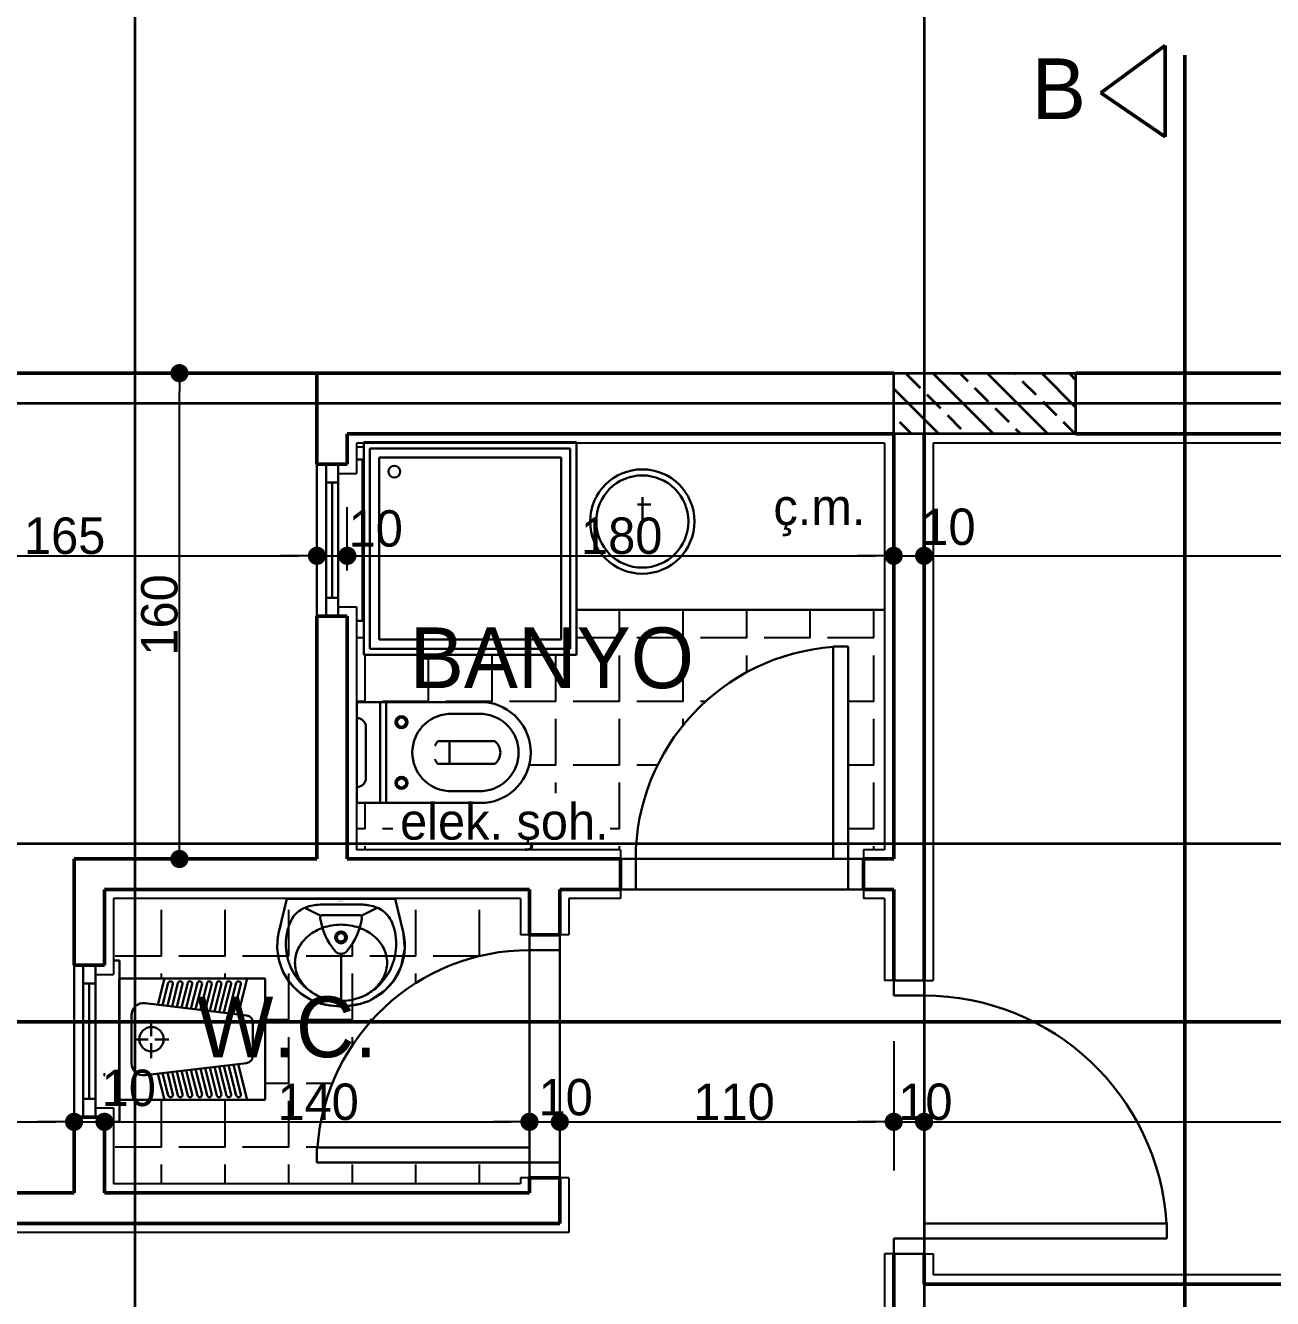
# Model space of a CAD drawing. Header units: millimetres. Extents: x 9537.41 to 9541.95, y -1431.78 to -1431.38.
# Drawn here: x 9538.4235 to 9538.5057, y -1431.5076 to -1431.4238 of the extents above; entities that cross this region are included whole.
import ezdxf
from ezdxf.enums import TextEntityAlignment as Align

# ---------------------------------------------------------------- set-up
doc = ezdxf.new("R2010")
doc.units = ezdxf.units.MM
doc.linetypes.add('ACAD_ISO04W100', pattern=[30, 24, -3, 0, -3])
doc.linetypes.add('ACAD_ISO06W100', pattern=[36, 24, -3, 0, -3, 0, -3, 0, -3])
for name, color, linetype, lineweight in [('aks', 6, 'Continuous', 35), ('duvar', 214, 'Continuous', 50), ('kapı-pencere', 140, 'Continuous', 30), ('karo', 206, 'Continuous', 25), ('kesit', 3, 'Continuous', 50), ('kolon', 6, 'Continuous', 35), ('lvb.mut.', 203, 'Continuous', 30), ('sıva', 203, 'Continuous', 25), ('yazı', 161, 'Continuous', 35), ('ölçü', 4, 'Continuous', 25)]:
    doc.layers.add(name, color=color, linetype=linetype, lineweight=lineweight)

msp = doc.modelspace()

# ---------------------------------------------------------------- linework, layer by layer
at = {"color": 0, "linetype": 'ByBlock', "lineweight": -2}
for p, q in [((9538.433649025077, -1431.447289333453), (9538.433649025077, -1431.447889333453)), ((9538.442109836515, -1431.458718633632), (9538.441509836515, -1431.458718633632)), ((9538.442109836515, -1431.458718633632), (9538.441509836515, -1431.458718633632)), ((9538.445309836516, -1431.458718633632), (9538.445909836515, -1431.458718633632)), ((9538.445309836516, -1431.458718633632), (9538.445909836515, -1431.458718633632)), ((9538.480109836515, -1431.458718633632), (9538.479509836516, -1431.458718633632)), ((9538.480109836515, -1431.458718633632), (9538.479509836516, -1431.458718633632)), ((9538.483309836514, -1431.458718633632), (9538.483909836516, -1431.458718633632)), ((9538.483309836514, -1431.458718633632), (9538.483909836516, -1431.458718633632)), ((9538.433649025077, -1431.478089333453), (9538.433649025077, -1431.477489333453)), ((9538.426109836515, -1431.496002336719), (9538.425509836516, -1431.496002336719)), ((9538.426109836515, -1431.496002336719), (9538.425509836516, -1431.496002336719)), ((9538.429309836514, -1431.496002336719), (9538.429909836515, -1431.496002336719)), ((9538.429309836514, -1431.496002336719), (9538.429909836515, -1431.496002336719)), ((9538.456109836516, -1431.496002336719), (9538.455509836514, -1431.496002336719)), ((9538.456109836516, -1431.496002336719), (9538.455509836514, -1431.496002336719)), ((9538.459309836515, -1431.496002336719), (9538.459909836514, -1431.496002336719)), ((9538.459309836515, -1431.496002336719), (9538.459909836514, -1431.496002336719)), ((9538.480109836515, -1431.496002336719), (9538.479509836516, -1431.496002336719)), ((9538.480109836515, -1431.496002336719), (9538.479509836516, -1431.496002336719)), ((9538.483309836514, -1431.496002336719), (9538.483909836516, -1431.496002336719)), ((9538.483309836514, -1431.496002336719), (9538.483909836516, -1431.496002336719))]:
    msp.add_line(p, q, dxfattribs=at)
at = {"color": 0, "linetype": 'ByBlock', "const_width": 0.0006000000000000001}
for points in [[(9538.433649025077, -1431.446989333453, 1), (9538.433649025077, -1431.446389333453, 1)], [(9538.442409836514, -1431.458718633632, 1), (9538.443009836516, -1431.458718633632, 1)], [(9538.442409836514, -1431.458718633632, 1), (9538.443009836516, -1431.458718633632, 1)], [(9538.445009836514, -1431.458718633632, 1), (9538.444409836515, -1431.458718633632, 1)], [(9538.445009836514, -1431.458718633632, 1), (9538.444409836515, -1431.458718633632, 1)], [(9538.480409836515, -1431.458718633632, 1), (9538.481009836514, -1431.458718633632, 1)], [(9538.480409836515, -1431.458718633632, 1), (9538.481009836514, -1431.458718633632, 1)], [(9538.483009836515, -1431.458718633632, 1), (9538.482409836515, -1431.458718633632, 1)], [(9538.483009836515, -1431.458718633632, 1), (9538.482409836515, -1431.458718633632, 1)], [(9538.433649025077, -1431.478389333453, 1), (9538.433649025077, -1431.478989333453, 1)], [(9538.426409836515, -1431.496002336719, 1), (9538.427009836514, -1431.496002336719, 1)], [(9538.426409836515, -1431.496002336719, 1), (9538.427009836514, -1431.496002336719, 1)], [(9538.429009836515, -1431.496002336719, 1), (9538.428409836515, -1431.496002336719, 1)], [(9538.429009836515, -1431.496002336719, 1), (9538.428409836515, -1431.496002336719, 1)], [(9538.456409836515, -1431.496002336719, 1), (9538.457009836515, -1431.496002336719, 1)], [(9538.456409836515, -1431.496002336719, 1), (9538.457009836515, -1431.496002336719, 1)], [(9538.459009836515, -1431.496002336719, 1), (9538.458409836516, -1431.496002336719, 1)], [(9538.459009836515, -1431.496002336719, 1), (9538.458409836516, -1431.496002336719, 1)], [(9538.480409836515, -1431.496002336719, 1), (9538.481009836514, -1431.496002336719, 1)], [(9538.480409836515, -1431.496002336719, 1), (9538.481009836514, -1431.496002336719, 1)], [(9538.483009836515, -1431.496002336719, 1), (9538.482409836515, -1431.496002336719, 1)], [(9538.483009836515, -1431.496002336719, 1), (9538.482409836515, -1431.496002336719, 1)]]:
    msp.add_lwpolyline(points, format="xyb", close=True, dxfattribs=at)
at = {"layer": 'aks', "linetype": 'ACAD_ISO06W100'}
for p, q in [((9538.430709836515, -1431.406689333453), (9538.430709836515, -1431.684689333453)), ((9538.482709836515, -1431.406689333453), (9538.482709836515, -1431.684689333453)), ((9538.654709836515, -1431.448689333453), (9538.082709836515, -1431.448689333453)), ((9538.654709836515, -1431.477689333453), (9538.082709836515, -1431.477689333453))]:
    msp.add_line(p, q, dxfattribs=at)
at = {"layer": 'duvar'}
for p, q in [((9538.480709836515, -1431.446689333453), (9538.417709836514, -1431.446689333453)), ((9538.442709836514, -1431.446689333453), (9538.442709836514, -1431.452689333453)), ((9538.534709836515, -1431.446689333453), (9538.492709836515, -1431.446689333453)), ((9538.480709836515, -1431.450689333453), (9538.444709836514, -1431.450689333453)), ((9538.444709836514, -1431.450689333453), (9538.444709836514, -1431.452689333453)), ((9538.480709836515, -1431.450689333453), (9538.480709836515, -1431.478689333453)), ((9538.482709836515, -1431.450689333453), (9538.482709836515, -1431.486689333453)), ((9538.534709836515, -1431.450689333453), (9538.492709836515, -1431.450689333453)), ((9538.442709836514, -1431.452689333453), (9538.444709836514, -1431.452689333453)), ((9538.442709836514, -1431.462689333453), (9538.444709836514, -1431.462689333453)), ((9538.442709836514, -1431.462689333453), (9538.442709836514, -1431.478689333453)), ((9538.444709836514, -1431.462689333453), (9538.444709836514, -1431.478689333453)), ((9538.442709836514, -1431.478689333453), (9538.426709836514, -1431.478689333453)), ((9538.426709836514, -1431.478689333453), (9538.426709836514, -1431.485689333453)), ((9538.462709836514, -1431.478689333453), (9538.444709836514, -1431.478689333453)), ((9538.462709836514, -1431.478689333453), (9538.462709836514, -1431.480689333453)), ((9538.478709836514, -1431.478689333453), (9538.478709836514, -1431.480689333453)), ((9538.480709836515, -1431.478689333453), (9538.478709836514, -1431.478689333453)), ((9538.428709836515, -1431.480689333453), (9538.428709836515, -1431.485689333453)), ((9538.456709836515, -1431.480689333453), (9538.428709836515, -1431.480689333453)), ((9538.456709836515, -1431.480689333453), (9538.456709836515, -1431.483689333453)), ((9538.462709836514, -1431.480689333453), (9538.458709836515, -1431.480689333453)), ((9538.458709836515, -1431.480689333453), (9538.458709836515, -1431.483689333453)), ((9538.480709836515, -1431.480689333453), (9538.478709836514, -1431.480689333453)), ((9538.480709836515, -1431.480689333453), (9538.480709836515, -1431.486689333453)), ((9538.458709836515, -1431.483689333453), (9538.456709836515, -1431.483689333453)), ((9538.426709836514, -1431.485689333453), (9538.428709836515, -1431.485689333453)), ((9538.426709836514, -1431.495689333453), (9538.428709836515, -1431.495689333453)), ((9538.426709836514, -1431.495689333453), (9538.426709836514, -1431.500689333453)), ((9538.428709836515, -1431.495689333453), (9538.428709836515, -1431.500689333453)), ((9538.458709836515, -1431.499689333453), (9538.456709836515, -1431.499689333453)), ((9538.456709836515, -1431.499689333453), (9538.456709836515, -1431.500689333453)), ((9538.458709836515, -1431.499689333453), (9538.458709836515, -1431.502689333453)), ((9538.426709836514, -1431.500689333453), (9538.409709836515, -1431.500689333453)), ((9538.456709836515, -1431.500689333453), (9538.428709836515, -1431.500689333453)), ((9538.458709836515, -1431.502689333453), (9538.409709836515, -1431.502689333453)), ((9538.480709836515, -1431.504689333453), (9538.480709836515, -1431.510689333453)), ((9538.482709836515, -1431.504689333453), (9538.482709836515, -1431.506689333453)), ((9538.572709836515, -1431.506689333453), (9538.482709836515, -1431.506689333453))]:
    msp.add_line(p, q, dxfattribs=at)
at = {"layer": 'kapı-pencere'}
for p, q in [((9538.442709836514, -1431.462689333453), (9538.442709836514, -1431.452689333453)), ((9538.443309836515, -1431.462689333453), (9538.443309836515, -1431.452689333453)), ((9538.444109836515, -1431.462689333453), (9538.444109836515, -1431.452689333453)), ((9538.445309836516, -1431.452385144951), (9538.445709836515, -1431.452385144951)), ((9538.445709836515, -1431.462993521955), (9538.445709836515, -1431.452385144951)), ((9538.443309836515, -1431.453889333453), (9538.444109836515, -1431.453889333453)), ((9538.443709836514, -1431.461489333453), (9538.443709836514, -1431.453889333453)), ((9538.443309836515, -1431.461489333453), (9538.444109836515, -1431.461489333453)), ((9538.445309836516, -1431.462993521955), (9538.445709836515, -1431.462993521955)), ((9538.476709836516, -1431.464689333453), (9538.477709836516, -1431.464689333453)), ((9538.476709836516, -1431.478689333453), (9538.476709836516, -1431.464689333453)), ((9538.477709836516, -1431.464689333453), (9538.477709836516, -1431.478689333453)), ((9538.462709836514, -1431.480689333453), (9538.462709836514, -1431.478689333453)), ((9538.462709836514, -1431.478689333453), (9538.463709836515, -1431.478689333453)), ((9538.462709836514, -1431.478689333453), (9538.463709836515, -1431.478689333453)), ((9538.476709836516, -1431.478689333453), (9538.463709836515, -1431.478689333453)), ((9538.463709836515, -1431.478689333453), (9538.463709836515, -1431.480689333453)), ((9538.476709836516, -1431.478689333453), (9538.477709836516, -1431.478689333453)), ((9538.477709836516, -1431.478689333453), (9538.476709836516, -1431.478689333453)), ((9538.477709836516, -1431.480689333453), (9538.477709836516, -1431.478689333453)), ((9538.477709836516, -1431.478689333453), (9538.478709836514, -1431.478689333453)), ((9538.478709836514, -1431.478689333453), (9538.478709836514, -1431.480689333453)), ((9538.478709836514, -1431.478689333453), (9538.478709836514, -1431.480689333453)), ((9538.463709836515, -1431.480689333453), (9538.462709836514, -1431.480689333453)), ((9538.463709836515, -1431.480689333453), (9538.462709836514, -1431.480689333453)), ((9538.477709836516, -1431.480689333453), (9538.463709836515, -1431.480689333453)), ((9538.478709836514, -1431.480689333453), (9538.477709836516, -1431.480689333453)), ((9538.478709836514, -1431.480689333453), (9538.477709836516, -1431.480689333453)), ((9538.456709836515, -1431.484689333453), (9538.456709836515, -1431.483689333453)), ((9538.456709836515, -1431.483689333453), (9538.458709836515, -1431.483689333453)), ((9538.456709836515, -1431.484689333453), (9538.456709836515, -1431.483689333453)), ((9538.458709836515, -1431.483689333453), (9538.458709836515, -1431.484689333453)), ((9538.456709836515, -1431.498689333453), (9538.456709836515, -1431.484689333453)), ((9538.458709836515, -1431.484689333453), (9538.456709836515, -1431.484689333453)), ((9538.458709836515, -1431.497689333453), (9538.458709836515, -1431.484689333453)), ((9538.426709836514, -1431.495689333453), (9538.426709836514, -1431.485689333453)), ((9538.427309836516, -1431.495689333453), (9538.427309836516, -1431.485689333453)), ((9538.428109836515, -1431.495689333453), (9538.428109836515, -1431.485689333453)), ((9538.429309836514, -1431.485385144952), (9538.429709836515, -1431.485385144952)), ((9538.429709836515, -1431.495993521955), (9538.429709836515, -1431.485385144952)), ((9538.427309836516, -1431.486889333453), (9538.428109836515, -1431.486889333453)), ((9538.427709836515, -1431.494489333453), (9538.427709836515, -1431.486889333453)), ((9538.480709836515, -1431.486689333453), (9538.482709836515, -1431.486689333453)), ((9538.480709836515, -1431.487689333453), (9538.480709836515, -1431.486689333453)), ((9538.482709836515, -1431.486689333453), (9538.482709836515, -1431.487689333453)), ((9538.482709836515, -1431.487689333453), (9538.480709836515, -1431.487689333453)), ((9538.427309836516, -1431.494489333453), (9538.428109836515, -1431.494489333453)), ((9538.429309836514, -1431.495993521955), (9538.429709836515, -1431.495993521955)), ((9538.456709836515, -1431.497689333453), (9538.442709836514, -1431.497689333453)), ((9538.442709836514, -1431.497689333453), (9538.442709836514, -1431.498689333453)), ((9538.458709836515, -1431.497689333453), (9538.458709836515, -1431.498689333453)), ((9538.458709836515, -1431.498689333453), (9538.458709836515, -1431.497689333453)), ((9538.442709836514, -1431.498689333453), (9538.456709836515, -1431.498689333453)), ((9538.456709836515, -1431.499689333453), (9538.456709836515, -1431.498689333453)), ((9538.456709836515, -1431.498689333453), (9538.458709836515, -1431.498689333453)), ((9538.456709836515, -1431.499689333453), (9538.456709836515, -1431.498689333453)), ((9538.458709836515, -1431.498689333453), (9538.458709836515, -1431.499689333453)), ((9538.458709836515, -1431.499689333453), (9538.456709836515, -1431.499689333453)), ((9538.458709836515, -1431.499689333453), (9538.456709836515, -1431.499689333453)), ((9538.482709836515, -1431.502689333453), (9538.498709836515, -1431.502689333453)), ((9538.482709836515, -1431.503689333453), (9538.482709836515, -1431.502689333453)), ((9538.498709836515, -1431.502689333453), (9538.498709836515, -1431.503689333453)), ((9538.480709836515, -1431.503689333453), (9538.482709836515, -1431.503689333453)), ((9538.480709836515, -1431.504689333453), (9538.480709836515, -1431.503689333453)), ((9538.482709836515, -1431.503689333453), (9538.482709836515, -1431.504689333453)), ((9538.498709836515, -1431.503689333453), (9538.482709836515, -1431.503689333453)), ((9538.482709836515, -1431.504689333453), (9538.480709836515, -1431.504689333453))]:
    msp.add_line(p, q, dxfattribs=at)
for centre, radius, start, end in [((9538.477709836516, -1431.478689333453), 0.014, 94.09604350883127, 180), ((9538.456709836515, -1431.498689333453), 0.014, 90, 175.9039562173251), ((9538.482709836515, -1431.503689333453), 0.016, 3.583321682543104, 90)]:
    msp.add_arc(centre, radius, start, end, dxfattribs=at)
at = {"layer": 'karo'}
for p, q in [((9538.445797791082, -1431.451558876783), (9538.445309836516, -1431.451558876783)), ((9538.445797791082, -1431.455749876783), (9538.445709836515, -1431.455749876783)), ((9538.445797791082, -1431.459940876783), (9538.445709836515, -1431.459940876783)), ((9538.462639009522, -1431.464131876783), (9538.462639009522, -1431.462277454425)), ((9538.466830009522, -1431.464131876783), (9538.466830009522, -1431.462277454425)), ((9538.471021009522, -1431.464131876783), (9538.471021009522, -1431.462277454425)), ((9538.475212009522, -1431.464131876783), (9538.475212009522, -1431.462277454425)), ((9538.479403009522, -1431.464131876783), (9538.479403009522, -1431.462277454425)), ((9538.445797791082, -1431.464131876783), (9538.445309836516, -1431.464131876783)), ((9538.462639009522, -1431.464131876783), (9538.459797791082, -1431.464131876783)), ((9538.466830009522, -1431.464131876783), (9538.463782009521, -1431.464131876783)), ((9538.471021009522, -1431.464131876783), (9538.467973009521, -1431.464131876783)), ((9538.475212009522, -1431.464131876783), (9538.472164009521, -1431.464131876783)), ((9538.479403009522, -1431.464131876783), (9538.476355009521, -1431.464131876783)), ((9538.445875009522, -1431.468322876783), (9538.445875009522, -1431.465274876783)), ((9538.450066009522, -1431.468322876783), (9538.450066009522, -1431.465274876783)), ((9538.454257009522, -1431.468322876783), (9538.454257009522, -1431.465274876783)), ((9538.458448009522, -1431.468322876783), (9538.458448009522, -1431.465274876783)), ((9538.462639009522, -1431.468322876783), (9538.462639009522, -1431.465274876783)), ((9538.466830009522, -1431.468322876783), (9538.466830009522, -1431.465274876783)), ((9538.471021009522, -1431.466390569554), (9538.471021009522, -1431.465274876783)), ((9538.479403009522, -1431.468322876783), (9538.479403009522, -1431.465274876783)), ((9538.445875009522, -1431.468322876783), (9538.445309836516, -1431.468322876783)), ((9538.450066009522, -1431.468322876783), (9538.447018009521, -1431.468322876783)), ((9538.454257009522, -1431.468322876783), (9538.451209009521, -1431.468322876783)), ((9538.458448009522, -1431.468322876783), (9538.455400009521, -1431.468322876783)), ((9538.462639009522, -1431.468322876783), (9538.459591009521, -1431.468322876783)), ((9538.466830009522, -1431.468322876783), (9538.463782009521, -1431.468322876783)), ((9538.468300448858, -1431.468322876783), (9538.467973009521, -1431.468322876783)), ((9538.479403009522, -1431.468322876783), (9538.477709836516, -1431.468322876783)), ((9538.458448009522, -1431.472513876783), (9538.458448009522, -1431.469465876783)), ((9538.462639009522, -1431.472513876783), (9538.462639009522, -1431.469465876783)), ((9538.466830009522, -1431.469878580671), (9538.466830009522, -1431.469465876783)), ((9538.479403009522, -1431.472513876783), (9538.479403009522, -1431.469465876783)), ((9538.458448009522, -1431.472513876783), (9538.456685867433, -1431.472513876783)), ((9538.462639009522, -1431.472513876783), (9538.459591009521, -1431.472513876783)), ((9538.465145452928, -1431.472513876783), (9538.463782009521, -1431.472513876783)), ((9538.479403009522, -1431.472513876783), (9538.477709836516, -1431.472513876783)), ((9538.458448009522, -1431.474353933309), (9538.458448009522, -1431.473656876783)), ((9538.462639009522, -1431.476704876783), (9538.462639009522, -1431.473656876783)), ((9538.479403009522, -1431.476704876783), (9538.479403009522, -1431.473656876783)), ((9538.445875009522, -1431.476704876783), (9538.445875009522, -1431.475000574868)), ((9538.445875009522, -1431.476704876783), (9538.445309836516, -1431.476704876783)), ((9538.447718147703, -1431.476704876783), (9538.447018009521, -1431.476704876783)), ((9538.462639009522, -1431.476704876783), (9538.46201865239, -1431.476704876783)), ((9538.463851195465, -1431.476704876783), (9538.463782009521, -1431.476704876783)), ((9538.479403009522, -1431.476704876783), (9538.477709836516, -1431.476704876783)), ((9538.445875009522, -1431.478089333453), (9538.445875009522, -1431.477847876783)), ((9538.462639009522, -1431.478089333453), (9538.462639009522, -1431.477847876783)), ((9538.479403009522, -1431.478089333453), (9538.479403009522, -1431.477847876783)), ((9538.432466958158, -1431.485086876783), (9538.432466958158, -1431.482038876783)), ((9538.436657958158, -1431.485086876783), (9538.436657958158, -1431.482038876783)), ((9538.440848958158, -1431.485086876783), (9538.440848958158, -1431.482038876783)), ((9538.449230958158, -1431.485086876783), (9538.449230958158, -1431.482038876783)), ((9538.453421958158, -1431.485080885492), (9538.453421958158, -1431.482038876783)), ((9538.445039958158, -1431.485086876783), (9538.445039958158, -1431.48427107389)), ((9538.432466958158, -1431.485086876783), (9538.42941895816, -1431.485086876783)), ((9538.436657958158, -1431.485086876783), (9538.43360995816, -1431.485086876783)), ((9538.440848958158, -1431.485086876783), (9538.43780095816, -1431.485086876783)), ((9538.445039958158, -1431.485086876783), (9538.44199195816, -1431.485086876783)), ((9538.449230958158, -1431.485086876783), (9538.44618295816, -1431.485086876783)), ((9538.453397258589, -1431.485086876783), (9538.45037395816, -1431.485086876783)), ((9538.432466958158, -1431.486559940438), (9538.432466958158, -1431.486229876783)), ((9538.436657958158, -1431.486559940438), (9538.436657958158, -1431.486229876783)), ((9538.440848958158, -1431.489277876783), (9538.440848958158, -1431.486229876783)), ((9538.445039958158, -1431.488321569313), (9538.445039958158, -1431.486229876783)), ((9538.449230958158, -1431.486854369214), (9538.449230958158, -1431.486229876783)), ((9538.445039958158, -1431.489277876783), (9538.445039958158, -1431.488333659056)), ((9538.440848958158, -1431.489277876783), (9538.439288265352, -1431.489277876783)), ((9538.445039958158, -1431.489277876783), (9538.44199195816, -1431.489277876783)), ((9538.446345258215, -1431.489277876783), (9538.44618295816, -1431.489277876783)), ((9538.440848958158, -1431.493468876783), (9538.440848958158, -1431.490420876783)), ((9538.445039958158, -1431.490955386262), (9538.445039958158, -1431.490420876783)), ((9538.440848958158, -1431.493468876783), (9538.439288265352, -1431.493468876783)), ((9538.44371957739, -1431.493468876783), (9538.44199195816, -1431.493468876783)), ((9538.432466958158, -1431.497659876783), (9538.432466958158, -1431.494611876783)), ((9538.436657958158, -1431.497659876783), (9538.436657958158, -1431.494611876783)), ((9538.440848958158, -1431.497659876783), (9538.440848958158, -1431.494611876783)), ((9538.432466958158, -1431.497659876783), (9538.42941895816, -1431.497659876783)), ((9538.436657958158, -1431.497659876783), (9538.43360995816, -1431.497659876783)), ((9538.440848958158, -1431.497659876783), (9538.43780095816, -1431.497659876783)), ((9538.44274773714, -1431.497659876783), (9538.44199195816, -1431.497659876783)), ((9538.432466958158, -1431.500089333453), (9538.432466958158, -1431.498802876783)), ((9538.436657958158, -1431.500089333453), (9538.436657958158, -1431.498802876783)), ((9538.440848958158, -1431.500089333453), (9538.440848958158, -1431.498802876783)), ((9538.445039958158, -1431.500089333453), (9538.445039958158, -1431.498802876783)), ((9538.449230958158, -1431.500089333453), (9538.449230958158, -1431.498802876783)), ((9538.453421958158, -1431.500089333453), (9538.453421958158, -1431.498802876783))]:
    msp.add_line(p, q, dxfattribs=at)
at = {"layer": 'kesit'}
for p, q in [((9538.498593486313, -1431.425100114268), (9538.49435561743, -1431.42822040569)), ((9538.498593486313, -1431.431117823859), (9538.498593486313, -1431.425100114268)), ((9538.49435561743, -1431.42822040569), (9538.498593486313, -1431.431117823859))]:
    msp.add_line(p, q, dxfattribs=at)
at = {"layer": 'kesit', "linetype": 'ACAD_ISO04W100'}
for p, q in [((9538.499886103555, -1431.425749573912), (9538.499886103555, -1431.632435434815)), ((9538.134990495028, -1431.489415038047), (9538.604264506903, -1431.489415038047))]:
    msp.add_line(p, q, dxfattribs=at)
at = {"layer": 'kolon'}
for p, q in [((9538.480709836515, -1431.446689333453), (9538.492709836515, -1431.446689333453)), ((9538.480709836515, -1431.450689333453), (9538.480709836515, -1431.446689333453)), ((9538.482466244403, -1431.44767598487), (9538.481568218791, -1431.446777959258)), ((9538.487275644211, -1431.450689333453), (9538.48327564421, -1431.446689333453)), ((9538.485609334046, -1431.447226972064), (9538.485071695435, -1431.446689333453)), ((9538.49086774666, -1431.450689333453), (9538.486867746658, -1431.446689333453)), ((9538.488752423687, -1431.446777959258), (9538.488663797883, -1431.446689333453)), ((9538.492709836515, -1431.448939320861), (9538.490459849108, -1431.446689333453)), ((9538.492709836515, -1431.447143269636), (9538.492344526137, -1431.446777959258)), ((9538.492709836515, -1431.450689333453), (9538.492709836515, -1431.446689333453)), ((9538.483683541763, -1431.450689333453), (9538.480709836515, -1431.447715628206)), ((9538.486956372464, -1431.448574010482), (9538.486058346853, -1431.44767598487)), ((9538.490099462106, -1431.448124997676), (9538.489201436494, -1431.447226972064)), ((9538.48381328282, -1431.449023023288), (9538.48291525721, -1431.448124997676)), ((9538.491446500524, -1431.449472036094), (9538.490548474912, -1431.448574010482)), ((9538.48516032124, -1431.450370061707), (9538.484262295628, -1431.449472036094)), ((9538.488303410883, -1431.4499210489), (9538.487405385269, -1431.449023023288)), ((9538.481887490538, -1431.450689333453), (9538.481119205986, -1431.4499210489)), ((9538.489071695434, -1431.450689333453), (9538.488752423687, -1431.450370061707)), ((9538.492663797884, -1431.450689333453), (9538.49189551333, -1431.4499210489)), ((9538.492709836515, -1431.450689333453), (9538.480709836515, -1431.450689333453))]:
    msp.add_line(p, q, dxfattribs=at)
at = {"layer": 'lvb.mut.'}
for p, q in [((9538.445797791082, -1431.451241262737), (9538.459797791082, -1431.451241262737)), ((9538.445797791082, -1431.465241262737), (9538.445797791082, -1431.451241262737)), ((9538.459797791082, -1431.451241262737), (9538.459797791082, -1431.465241262737)), ((9538.446197791081, -1431.464841262737), (9538.446197791081, -1431.451641262737)), ((9538.446197791081, -1431.451641262737), (9538.459397791083, -1431.451641262737)), ((9538.459397791083, -1431.451641262737), (9538.459397791083, -1431.464841262737)), ((9538.446797791083, -1431.452241262738), (9538.458797791081, -1431.452241262738)), ((9538.446797791083, -1431.464241262737), (9538.446797791083, -1431.452241262738)), ((9538.458797791081, -1431.452241262738), (9538.458797791081, -1431.464241262737)), ((9538.464715686041, -1431.455337533078), (9538.463831440153, -1431.455337533078)), ((9538.46416649407, -1431.454856048724), (9538.46416649407, -1431.456552116268)), ((9538.480109836515, -1431.462277454425), (9538.459797791082, -1431.462277454425)), ((9538.458797791081, -1431.464241262737), (9538.446797791083, -1431.464241262737)), ((9538.459797791082, -1431.465241262737), (9538.445797791082, -1431.465241262737)), ((9538.459397791083, -1431.464841262737), (9538.446197791081, -1431.464841262737)), ((9538.445339824153, -1431.475000574868), (9538.445339824153, -1431.468352501253)), ((9538.453792480424, -1431.468352501253), (9538.445339824153, -1431.468352501253)), ((9538.446879431003, -1431.475000574868), (9538.446879431003, -1431.468352501253)), ((9538.447279431004, -1431.475000574868), (9538.447279431004, -1431.468352501253)), ((9538.45363756946, -1431.46913735958), (9538.45134739139, -1431.46913735958)), ((9538.445939824154, -1431.470005357375), (9538.445939824154, -1431.471340732187)), ((9538.445939824154, -1431.473347718746), (9538.445939824154, -1431.47136041755)), ((9538.454423102885, -1431.47093735958), (9538.450675398877, -1431.47093735958)), ((9538.4514327819, -1431.47093735958), (9538.4514327819, -1431.472415716541)), ((9538.454423102885, -1431.472415716541), (9538.450675398877, -1431.472415716541)), ((9538.45363756946, -1431.474215716541), (9538.45134739139, -1431.474215716541)), ((9538.445339824153, -1431.475000574868), (9538.448192480426, -1431.475000574868)), ((9538.448192480426, -1431.475000574868), (9538.453792480424, -1431.475000574868)), ((9538.44072804285, -1431.481304620921), (9538.44020406625, -1431.483487016872)), ((9538.440506660052, -1431.482226694389), (9538.44072804285, -1431.481304620921)), ((9538.44072804285, -1431.481304620921), (9538.44786098755, -1431.481304620921)), ((9538.44786098755, -1431.481304620921), (9538.448384963986, -1431.483487016882)), ((9538.44786098755, -1431.481304620921), (9538.44838496415, -1431.483487016872)), ((9538.440378245372, -1431.482761549722), (9538.440506660052, -1431.482226694389)), ((9538.44131969125, -1431.482296716922), (9538.441231751649, -1431.482393736222)), ((9538.441412880149, -1431.482208772422), (9538.44131969125, -1431.482296716922)), ((9538.441511165749, -1431.482129375622), (9538.441412880149, -1431.482208772422)), ((9538.4416143944, -1431.482057999072), (9538.441511165749, -1431.482129375622)), ((9538.4417223274, -1431.481994146822), (9538.4416143944, -1431.482057999072)), ((9538.4416143944, -1431.482057999072), (9538.4416143944, -1431.482057999072)), ((9538.441834379899, -1431.481937447522), (9538.4417223274, -1431.481994146822)), ((9538.4419498806, -1431.481887560622), (9538.441834379899, -1431.481937447522)), ((9538.442962607, -1431.482439272272), (9538.441909998799, -1431.481904786222)), ((9538.442068158549, -1431.481844145922), (9538.4419498806, -1431.481887560622)), ((9538.44218854315, -1431.481806862872), (9538.442068158549, -1431.481844145922)), ((9538.4423103631, -1431.481775370922), (9538.44218854315, -1431.481806862872)), ((9538.44243294745, -1431.481749329871), (9538.4423103631, -1431.481775370922)), ((9538.44255562525, -1431.481728399522), (9538.44243294745, -1431.481749329871)), ((9538.44267778715, -1431.481712193822), (9538.44255562525, -1431.481728399522)), ((9538.44255562525, -1431.481728399522), (9538.44255562525, -1431.481728399522)), ((9538.4427990716, -1431.481700142972), (9538.44267778715, -1431.481712193822)), ((9538.44291918005, -1431.481691633072), (9538.4427990716, -1431.481700142972)), ((9538.44303781185, -1431.481686048822), (9538.44291918005, -1431.481691633072)), ((9538.443154668099, -1431.481682775972), (9538.44303781185, -1431.481686048822)), ((9538.44326944955, -1431.481681199222), (9538.443154668099, -1431.481682775972)), ((9538.4433818559, -1431.481680703972), (9538.44326944955, -1431.481681199222)), ((9538.44349158825, -1431.481680675271), (9538.4433818559, -1431.481680703972)), ((9538.443598517799, -1431.481680609122), (9538.44349158825, -1431.481680675271)), ((9538.44349158825, -1431.481680675271), (9538.44349158825, -1431.481680675271)), ((9538.44370319895, -1431.481680440422), (9538.443598517799, -1431.481680609122)), ((9538.44380635585, -1431.481680215372), (9538.44370319895, -1431.481680440422)), ((9538.4439087144, -1431.481679980172), (9538.44380635585, -1431.481680215372)), ((9538.4440109991, -1431.481679779622), (9538.4439087144, -1431.481679980172)), ((9538.4441139348, -1431.481679660622), (9538.4440109991, -1431.481679779622)), ((9538.44421824635, -1431.481679667972), (9538.4441139348, -1431.481679660622)), ((9538.4443246593, -1431.481679848222), (9538.44421824635, -1431.481679667972)), ((9538.44443366295, -1431.481680229022), (9538.4443246593, -1431.481679848222)), ((9538.4443246593, -1431.481679848222), (9538.4443246593, -1431.481679848222)), ((9538.444544804399, -1431.481680764522), (9538.44443366295, -1431.481680229022)), ((9538.44465739555, -1431.481681391722), (9538.444544804399, -1431.481680764522)), ((9538.444770748649, -1431.481682046922), (9538.44465739555, -1431.481681391722)), ((9538.4448841756, -1431.481682667122), (9538.444770748649, -1431.481682046922)), ((9538.444996988299, -1431.481683188622), (9538.4448841756, -1431.481682667122)), ((9538.44510849865, -1431.481683547722), (9538.444996988299, -1431.481683188622)), ((9538.4452180189, -1431.481683681772), (9538.44510849865, -1431.481683547722)), ((9538.44532510175, -1431.481683644321), (9538.4452180189, -1431.481683681772)), ((9538.4452180189, -1431.481683681772), (9538.4452180189, -1431.481683681772)), ((9538.44543026695, -1431.481683958972), (9538.44532510175, -1431.481683644321)), ((9538.44553427365, -1431.481685266922), (9538.44543026695, -1431.481683958972)), ((9538.4456378831, -1431.481688209722), (9538.44553427365, -1431.481685266922)), ((9538.44562635585, -1431.482439272272), (9538.4466795363, -1431.481904511822)), ((9538.44574185515, -1431.481693428572), (9538.4456378831, -1431.481688209722)), ((9538.44584695, -1431.481701563972), (9538.44574185515, -1431.481693428572)), ((9538.4459539282, -1431.481713257822), (9538.44584695, -1431.481701563972)), ((9538.4460635496, -1431.481729151322), (9538.4459539282, -1431.481713257822)), ((9538.44617627725, -1431.481749833522), (9538.4460635496, -1431.481729151322)), ((9538.4460635496, -1431.481729151322), (9538.4460635496, -1431.481729151322)), ((9538.4462913842, -1431.481775688022), (9538.44617627725, -1431.481749833522)), ((9538.446407846699, -1431.481807046272), (9538.4462913842, -1431.481775688022)), ((9538.4465246396, -1431.481844239722), (9538.446407846699, -1431.481807046272)), ((9538.4466407395, -1431.481887600522), (9538.4465246396, -1431.481844239722)), ((9538.4467551216, -1431.481937459421), (9538.4466407395, -1431.481887600522)), ((9538.4468667618, -1431.481994148222), (9538.4467551216, -1431.481937459421)), ((9538.446974636, -1431.482057999072), (9538.4468667618, -1431.481994148222)), ((9538.44707786465, -1431.482129375622), (9538.446974636, -1431.482057999072)), ((9538.446974636, -1431.482057999072), (9538.446974636, -1431.482057999072)), ((9538.44717615025, -1431.482208772422), (9538.44707786465, -1431.482129375622)), ((9538.447269339149, -1431.482296716922), (9538.44717615025, -1431.482208772422)), ((9538.44735727875, -1431.482393736222), (9538.447269339149, -1431.482296716922)), ((9538.44020406625, -1431.483487016872), (9538.440298096803, -1431.483095373625)), ((9538.440298096803, -1431.483095373625), (9538.440378245372, -1431.482761549722)), ((9538.440823256149, -1431.483193155472), (9538.44077714645, -1431.483361833072)), ((9538.44087619155, -1431.483033057422), (9538.440823256149, -1431.483193155472)), ((9538.440935547, -1431.482883105172), (9538.44087619155, -1431.483033057422)), ((9538.4410009592, -1431.482744514622), (9538.440935547, -1431.482883105172)), ((9538.440935547, -1431.482883105172), (9538.440935547, -1431.482883105172)), ((9538.4410722325, -1431.482617107972), (9538.4410009592, -1431.482744514622)), ((9538.441149214299, -1431.482500357421), (9538.4410722325, -1431.482617107972)), ((9538.441231751649, -1431.482393736222), (9538.441149214299, -1431.482500357421)), ((9538.443094238499, -1431.482379589921), (9538.44549472435, -1431.482379589921)), ((9538.4474398161, -1431.482500357421), (9538.44735727875, -1431.482393736222)), ((9538.4475167979, -1431.482617107972), (9538.4474398161, -1431.482500357421)), ((9538.4475880712, -1431.482744514622), (9538.4475167979, -1431.482617107972)), ((9538.4476534834, -1431.482883105172), (9538.4475880712, -1431.482744514622)), ((9538.44771283885, -1431.483033057422), (9538.4476534834, -1431.482883105172)), ((9538.4476534834, -1431.482883105172), (9538.4476534834, -1431.482883105172)), ((9538.44776577425, -1431.483193155472), (9538.44771283885, -1431.483033057422)), ((9538.447811883949, -1431.483361833072), (9538.44776577425, -1431.483193155472)), ((9538.44009844119, -1431.484588939609), (9538.44011534419, -1431.484006704851)), ((9538.44011534419, -1431.484006704851), (9538.44020406625, -1431.483487016872)), ((9538.4406838291, -1431.483903692222), (9538.4406690794, -1431.484091035672)), ((9538.440707027099, -1431.483718666822), (9538.4406838291, -1431.483903692222)), ((9538.44073826845, -1431.483537525372), (9538.440707027099, -1431.483718666822)), ((9538.44077714645, -1431.483361833072), (9538.44073826845, -1431.483537525372)), ((9538.44785076195, -1431.483537525372), (9538.447811883949, -1431.483361833072)), ((9538.4478820033, -1431.483718666822), (9538.44785076195, -1431.483537525372)), ((9538.4479052013, -1431.483903692222), (9538.4478820033, -1431.483718666822)), ((9538.447919951, -1431.484091035672), (9538.4479052013, -1431.483903692222)), ((9538.448384963986, -1431.483487016882), (9538.448490525025, -1431.484590375002)), ((9538.440216291614, -1431.485387610469), (9538.44009844119, -1431.484588939609)), ((9538.4406690794, -1431.484091035672), (9538.440663184, -1431.484279132321)), ((9538.440663184, -1431.484279132321), (9538.440663184, -1431.484279132321)), ((9538.440663184, -1431.484279132321), (9538.4406664579, -1431.484466617872)), ((9538.4406664579, -1431.484466617872), (9538.4406788521, -1431.484652933022)), ((9538.4406788521, -1431.484652933022), (9538.4407002273, -1431.484837720071)), ((9538.4407002273, -1431.484837720071), (9538.44073044385, -1431.485020621672)), ((9538.447858586549, -1431.485020621672), (9538.447888803099, -1431.484837720071)), ((9538.447888803099, -1431.484837720071), (9538.4479101783, -1431.484652933022)), ((9538.4479101783, -1431.484652933022), (9538.447922572499, -1431.484466617872)), ((9538.4479258464, -1431.484279132321), (9538.447919951, -1431.484091035672)), ((9538.447922572499, -1431.484466617872), (9538.4479258464, -1431.484279132321)), ((9538.4479258464, -1431.484279132321), (9538.4479258464, -1431.484279132321)), ((9538.448490525025, -1431.484590375002), (9538.448256718251, -1431.485764938181)), ((9538.440421549556, -1431.485989291486), (9538.440216291614, -1431.485387610469)), ((9538.44073044385, -1431.485020621672), (9538.440769362449, -1431.485201279772)), ((9538.440769362449, -1431.485201279772), (9538.44081684345, -1431.485379336322)), ((9538.44081684345, -1431.485379336322), (9538.44087274755, -1431.485554433622)), ((9538.44087274755, -1431.485554433622), (9538.4409369351, -1431.485726214322)), ((9538.4442945152, -1431.484937518372), (9538.4442945152, -1431.485908916422)), ((9538.4476520953, -1431.485726214322), (9538.44771628285, -1431.485554433622)), ((9538.44771628285, -1431.485554433622), (9538.44777218695, -1431.485379336322)), ((9538.44777218695, -1431.485379336322), (9538.44781966795, -1431.485201279772)), ((9538.44781966795, -1431.485201279772), (9538.447858586549, -1431.485020621672)), ((9538.440763283676, -1431.486616052398), (9538.440421549556, -1431.485989291486)), ((9538.4409369351, -1431.485726214322), (9538.4409369351, -1431.485726214322)), ((9538.4409369351, -1431.485726214322), (9538.441009253149, -1431.485894324222)), ((9538.441009253149, -1431.485894324222), (9538.441089495549, -1431.486058424522)), ((9538.441089495549, -1431.486058424522), (9538.44117744285, -1431.486218179922)), ((9538.44117744285, -1431.486218179922), (9538.44127287525, -1431.486373255472)), ((9538.44127287525, -1431.486373255472), (9538.441375573999, -1431.486523315872)), ((9538.441375573999, -1431.486523315872), (9538.441485318599, -1431.486668026522)), ((9538.4442945152, -1431.485908916422), (9538.4442945152, -1431.486878506721)), ((9538.4471037118, -1431.486668026522), (9538.4472134564, -1431.486523315872)), ((9538.4472134564, -1431.486523315872), (9538.44731615515, -1431.486373255472)), ((9538.44731615515, -1431.486373255472), (9538.44741158755, -1431.486218179922)), ((9538.44741158755, -1431.486218179922), (9538.44749953485, -1431.486058424522)), ((9538.44749953485, -1431.486058424522), (9538.44757977725, -1431.485894324222)), ((9538.44757977725, -1431.485894324222), (9538.4476520953, -1431.485726214322)), ((9538.4476520953, -1431.485726214322), (9538.4476520953, -1431.485726214322)), ((9538.448256718251, -1431.485764938181), (9538.447777578482, -1431.486686445656)), ((9538.429688265564, -1431.494559940262), (9538.429688265564, -1431.486559940438)), ((9538.429688265564, -1431.486559940438), (9538.439288265352, -1431.486559940438)), ((9538.432663811873, -1431.486559940438), (9538.432230462597, -1431.488289004051)), ((9538.432912178188, -1431.486845758812), (9538.432541119524, -1431.488326282882)), ((9538.4332164246, -1431.486908615599), (9538.432851776452, -1431.488363561714)), ((9538.433552178174, -1431.486845758812), (9538.433162433379, -1431.488400840545)), ((9538.433856424586, -1431.486908615599), (9538.433473090307, -1431.488438119376)), ((9538.43419217816, -1431.486845758812), (9538.433783747234, -1431.488475398208)), ((9538.434496424572, -1431.486908615599), (9538.434094404161, -1431.488512677039)), ((9538.434832178145, -1431.486845758812), (9538.434405061089, -1431.48854995587)), ((9538.435136424558, -1431.486908615599), (9538.434715718016, -1431.488587234702)), ((9538.435472178131, -1431.486845758812), (9538.435026374944, -1431.488624513533)), ((9538.435776424543, -1431.486908615599), (9538.435337031871, -1431.488661792364)), ((9538.436112178117, -1431.486845758812), (9538.435647688799, -1431.488699071196)), ((9538.436416424529, -1431.486908615599), (9538.435958345726, -1431.488736350027)), ((9538.436752178102, -1431.486845758812), (9538.436269002654, -1431.488773628858)), ((9538.437056424515, -1431.486908615599), (9538.436579659581, -1431.488810907689)), ((9538.437392178088, -1431.486845758812), (9538.436890316507, -1431.48884818652)), ((9538.4376964245, -1431.486908615599), (9538.437200973436, -1431.488885465352)), ((9538.438103811752, -1431.486559940438), (9538.437511630364, -1431.488922744183)), ((9538.439288265352, -1431.486559940438), (9538.439288265352, -1431.494559940262)), ((9538.441156777579, -1431.4871133428), (9538.440763283676, -1431.486616052398)), ((9538.441672013932, -1431.487577906522), (9538.441156777579, -1431.4871133428)), ((9538.441485318599, -1431.486668026522), (9538.44160188995, -1431.486807052472)), ((9538.44160188995, -1431.486807052472), (9538.44172506895, -1431.486940057722)), ((9538.44172506895, -1431.486940057722), (9538.44172506895, -1431.486940057722)), ((9538.44172506895, -1431.486940057722), (9538.44185460605, -1431.487066719222)), ((9538.44185460605, -1431.487066719222), (9538.44199013515, -1431.487186755922)), ((9538.44199013515, -1431.487186755922), (9538.442148302249, -1431.487301743872)), ((9538.4442945152, -1431.486878506721), (9538.4442945152, -1431.488037535222)), ((9538.447230594616, -1431.487314985686), (9538.4461172424, -1431.488045448722)), ((9538.44644072815, -1431.487301743872), (9538.446598895249, -1431.487186755922)), ((9538.446598895249, -1431.487186755922), (9538.44673442435, -1431.487066719222)), ((9538.44673442435, -1431.487066719222), (9538.44686396145, -1431.486940057722)), ((9538.44686396145, -1431.486940057722), (9538.446987140449, -1431.486807052472)), ((9538.44686396145, -1431.486940057722), (9538.44686396145, -1431.486940057722)), ((9538.446987140449, -1431.486807052472), (9538.4471037118, -1431.486668026522)), ((9538.447777578482, -1431.486686445656), (9538.447230594616, -1431.487314985686)), ((9538.431383581703, -1431.488187378344), (9538.438065455084, -1431.488989203149)), ((9538.442231160376, -1431.487930531375), (9538.441672013932, -1431.487577906522)), ((9538.442627082311, -1431.488101294757), (9538.442231160376, -1431.487930531375)), ((9538.442471788, -1431.488045448722), (9538.442627082311, -1431.488101294757)), ((9538.443313111044, -1431.488294982098), (9538.442627082311, -1431.488101294757)), ((9538.442627082311, -1431.488101294757), (9538.442763969473, -1431.4881482224)), ((9538.442763969473, -1431.4881482224), (9538.44288525368, -1431.488187312723)), ((9538.44288525368, -1431.488187312723), (9538.442993739129, -1431.488219646795)), ((9538.442993739129, -1431.488219646795), (9538.44309223001, -1431.488246305687)), ((9538.44559529125, -1431.488219646872), (9538.44549680055, -1431.488246305672)), ((9538.4461172424, -1431.488045448722), (9538.4455460459, -1431.488232976272)), ((9538.445703776899, -1431.488187312822), (9538.44559529125, -1431.488219646872)), ((9538.445825061, -1431.488148222372), (9538.445703776899, -1431.488187312822)), ((9538.4459619481, -1431.488101294722), (9538.445825061, -1431.488148222372)), ((9538.4461172424, -1431.488045448722), (9538.4459619481, -1431.488101294722)), ((9538.430488265547, -1431.492138200903), (9538.430488265547, -1431.488981679797)), ((9538.44309223001, -1431.488246305687), (9538.443183530524, -1431.488268370469)), ((9538.443183530524, -1431.488268370469), (9538.443270444865, -1431.488286922211)), ((9538.443270444865, -1431.488286922211), (9538.443355777224, -1431.488303041984)), ((9538.443808089278, -1431.48836271063), (9538.443313111044, -1431.488294982098)), ((9538.443355777224, -1431.488303041984), (9538.443442447948, -1431.488317681756)), ((9538.443442447948, -1431.488317681756), (9538.443533841959, -1431.488331277087)), ((9538.443533841959, -1431.488331277087), (9538.443633460329, -1431.488344134434)), ((9538.443633460329, -1431.488344134434), (9538.443744804128, -1431.488356560254)), ((9538.443744804128, -1431.488356560254), (9538.44387137443, -1431.488368861006)), ((9538.444280826934, -1431.488401195277), (9538.443808089278, -1431.48836271063)), ((9538.44387137443, -1431.488368861006), (9538.444016672302, -1431.488381343146)), ((9538.444016672302, -1431.488381343146), (9538.44418419882, -1431.488394313132)), ((9538.44418419882, -1431.488394313132), (9538.44437745505, -1431.488408077422)), ((9538.4447962493, -1431.488364231697), (9538.444280826934, -1431.488401195277)), ((9538.4444603949, -1431.488399834922), (9538.44437745505, -1431.488408077422)), ((9538.44460734835, -1431.488384820272), (9538.4444603949, -1431.488399834922)), ((9538.444737905, -1431.488370873122), (9538.44460734835, -1431.488384820272)), ((9538.4448545936, -1431.488357590272), (9538.444737905, -1431.488370873122)), ((9538.4455460459, -1431.488232976272), (9538.4447962493, -1431.488364231697)), ((9538.44495994395, -1431.488344568872), (9538.4448545936, -1431.488357590272)), ((9538.44505648445, -1431.488331405722), (9538.44495994395, -1431.488344568872)), ((9538.44514674455, -1431.488317697622), (9538.44505648445, -1431.488331405722)), ((9538.44523325335, -1431.488303041722), (9538.44514674455, -1431.488317697622)), ((9538.445318585449, -1431.488286922122), (9538.44523325335, -1431.488303041722)), ((9538.4454054999, -1431.488268370372), (9538.445318585449, -1431.488286922122)), ((9538.44549680055, -1431.488246305672), (9538.4454054999, -1431.488268370372)), ((9538.43178723459, -1431.490361672314), (9538.43178723459, -1431.489357136253)), ((9538.438488265369, -1431.489465784021), (9538.438488265369, -1431.491654096679)), ((9538.430715069664, -1431.49056950736), (9538.431581049028, -1431.49056950736)), ((9538.432034657264, -1431.49056950736), (9538.43294187374, -1431.49056950736)), ((9538.43178723459, -1431.491816517642), (9538.43178723459, -1431.490811981582)), ((9538.438065455084, -1431.492130677551), (9538.431383581703, -1431.492932502356)), ((9538.436112178117, -1431.494274121888), (9538.435647688799, -1431.492420809505)), ((9538.436416424529, -1431.494211265101), (9538.435958345726, -1431.492383530673)), ((9538.436752178102, -1431.494274121888), (9538.436269002654, -1431.492346251842)), ((9538.437056424515, -1431.494211265101), (9538.436579659581, -1431.492308973011)), ((9538.437392178088, -1431.494274121889), (9538.436890316507, -1431.492271694179)), ((9538.4376964245, -1431.494211265101), (9538.437200973436, -1431.492234415348)), ((9538.438103811752, -1431.494559940262), (9538.437511630364, -1431.492197136517)), ((9538.432663811873, -1431.494559940262), (9538.432230462597, -1431.492830876649)), ((9538.432912178188, -1431.494274121888), (9538.432541119524, -1431.492793597818)), ((9538.4332164246, -1431.494211265101), (9538.432851776452, -1431.492756318986)), ((9538.433552178174, -1431.494274121889), (9538.433162433379, -1431.492719040155)), ((9538.433856424586, -1431.494211265101), (9538.433473090307, -1431.492681761324)), ((9538.43419217816, -1431.494274121888), (9538.433783747234, -1431.492644482493)), ((9538.434496424572, -1431.494211265101), (9538.434094404161, -1431.492607203661)), ((9538.434832178145, -1431.494274121888), (9538.434405061089, -1431.49256992483)), ((9538.435136424558, -1431.494211265101), (9538.434715718016, -1431.492532645999)), ((9538.435472178131, -1431.494274121888), (9538.435026374944, -1431.492495367167)), ((9538.435776424543, -1431.494211265101), (9538.435337031871, -1431.492458088336)), ((9538.439288265352, -1431.494559940262), (9538.429688265564, -1431.494559940262))]:
    msp.add_line(p, q, dxfattribs=at)
for centre, radius in [((9538.44780411238, -1431.453175007331), 0.0003863664029380743), ((9538.464140269769, -1431.456459524588), 0.003436822797882451), ((9538.464140269769, -1431.456459524588), 0.003036822797882451), ((9538.448279431004, -1431.469676538061), 0.0004), ((9538.448279431004, -1431.469676538061), 0.0003), ((9538.448279431004, -1431.473676538061), 0.0004), ((9538.448279431004, -1431.473676538061), 0.0003), ((9538.4442945152, -1431.483856022572), 0.0003925232500000001), ((9538.4442945152, -1431.483856022572), 0.00027476645)]:
    msp.add_circle(centre, radius, dxfattribs=at)
for centre, radius, start, end in [((9538.453450943642, -1431.471676538061), 0.003341536782963147, 275.866417372929, 84.13358262707098), ((9538.445339824153, -1431.470005357375), 0.0006000000000000001, 0, 90), ((9538.451538868205, -1431.471676538061), 0.002546387780382561, 94.31245343610732, 265.6875465638927), ((9538.453446092644, -1431.471676538061), 0.002546387780382561, 274.3124534361073, 85.6875465638927), ((9538.452012699376, -1431.472002501253), 0.001720416666666668, 141.7482134822745, 153.889319228785), ((9538.45386818953, -1431.471676538061), 0.0009242908947640403, 306.8961560455981, 53.10384395440195), ((9538.452012699376, -1431.471350574868), 0.001720416666666668, 206.5017290488769, 218.2517865177256), ((9538.445339824153, -1431.473347718746), 0.0006000000000000001, 270, 0), ((9538.443094238399, -1431.482554589864), 0.0001749999425017695, 89.99996717056902, 187.5590759941485), ((9538.447381980988, -1431.481885840514), 0.004514537137043742, 188.8142564200326, 219.2954308815756), ((9538.444294515122, -1431.486670410624), 0.003657174052588767, 89.99999895779584, 108.9233842574266), ((9538.444294515277, -1431.486670410624), 0.003657174052590946, 71.07661574257338, 90.00000104220416), ((9538.44120698186, -1431.481885840514), 0.004514537137043771, 320.7045691184243, 351.1857435799673), ((9538.44549472445, -1431.482554589864), 0.0001749999425016827, 352.4409240058515, 90.00003282943098), ((9538.44405900125, -1431.484412556872), 0.0039644857, 166.4992690033752, 246.3994459296954), ((9538.443807139289, -1431.485753251106), 0.002601663101657496, 129.6135653506872, 153.4140162919947), ((9538.444102372336, -1431.486109955386), 0.00306469711236175, 108.9233759761299, 129.6135553835622), ((9538.444486658065, -1431.486109955386), 0.003064697112361695, 50.38644461643777, 71.07662402387011), ((9538.44453002915, -1431.484412556872), 0.0039644857, 293.6005540703046, 13.50073099662481), ((9538.444781891112, -1431.485753251106), 0.002601663101657522, 26.58598370800528, 50.38643464931278), ((9538.443351832051, -1431.485525387858), 0.002092520352068496, 153.41405701643, 179.9999510815424), ((9538.444294481249, -1431.484412518372), 0.0005250000000000001, 219.2954310328042, 320.7045689671958), ((9538.445237198348, -1431.485525387858), 0.002092520352068494, 4.891845756819595e-05, 26.58594298356997), ((9538.44335183131, -1431.48552538411), 0.002092519611359795, 180.000053673514, 206.5859479359126), ((9538.445237199088, -1431.48552538411), 0.0020925196113598, 333.4140520640875, 359.9999463264859), ((9538.443807139289, -1431.485297520687), 0.002601663101658823, 206.5859837080053, 230.3864346493128), ((9538.444781891112, -1431.485297520687), 0.00260166310165882, 309.6135653506872, 333.4140162919948), ((9538.444102372336, -1431.484940816407), 0.0030646971123607, 230.3864446164378, 251.0766240238702), ((9538.444486658065, -1431.484940816407), 0.003064697112360757, 288.9233759761299, 309.6135553835622), ((9538.444294515122, -1431.484380361169), 0.003657174052589127, 251.0766157425733, 270.0000010422041), ((9538.444294515277, -1431.484380361169), 0.003657174052591314, 269.9999989577958, 288.9233842574266)]:
    msp.add_arc(centre, radius, start, end, dxfattribs=at)
for centre, major_axis, ratio, start_param, end_param in [((9538.433059001098, -1431.486902842287), (-0.0001113900582884253, -0.0001113900582884253), 0.9999999979495979, 2.319537158386646, 5.126980595047298), ((9538.433699001083, -1431.486902842287), (-0.0001113900582884253, -0.0001113900582884253), 0.9999999979495979, 2.319537158386646, 5.126980595047298), ((9538.434339001069, -1431.486902842287), (-0.0001113900582884253, -0.0001113900582884253), 0.9999999979495979, 2.319537158386646, 5.126980595047298), ((9538.434979001056, -1431.486902842287), (-0.0001113900582884253, -0.0001113900582884253), 0.9999999979495979, 2.319537158386646, 5.126980595047298), ((9538.435619001042, -1431.486902842287), (-0.0001113900582884253, -0.0001113900582884253), 0.9999999979495979, 2.319537158386646, 5.126980595047298), ((9538.436259001028, -1431.486902842287), (-0.0001113900583839083, -0.0001113900583839083), 0.9999999958810215, 2.319537157355136, 5.126980594016843), ((9538.436899001013, -1431.486902842287), (-0.0001113900581490258, -0.0001113900581490257), 0.9999999999274812, 2.319537159345846, 5.126980595776525), ((9538.437539001, -1431.486902842287), (-0.0001113900582769407, -0.0001113900582769406), 0.999999998010536, 2.319537158417032, 5.126980595069766), ((9538.431288265529, -1431.488981679797), (-0.0005656854125458357, 0.0005656854125458357), 0.9999999996406687, 5.378358217658586, 7.0685834707567), ((9538.43800826538, -1431.489465784021), (-0.0003394112474050813, 0.0003394112474050813), 0.9999999999466279, 3.926990817013927, 5.378358217747503), ((9538.431807505778, -1431.49055994035), (-0.00056568541244111, 0.00056568541244111), 0.9999999998971025, 6.283185307076689, 12.56637061425628), ((9538.431288265529, -1431.492138200903), (-0.0005656854124892939, -0.0005656854124892939), 0.9999999996882962, -0.7853981635533004, 0.9048270895151997), ((9538.43800826538, -1431.491654096678), (-0.0003394112474463889, 0.0003394112474463889), 0.9999999999330541, 2.475623416139632, 3.926990817020714), ((9538.433059001098, -1431.494217038412), (-0.0001113900582466111, 0.0001113900582466111), 0.9999999988241451, 1.156204712498632, 3.963648147618331), ((9538.433699001083, -1431.494217038412), (-0.0001113900582466111, 0.0001113900582466111), 0.9999999988241451, 1.156204712498632, 3.963648147618331), ((9538.434339001069, -1431.494217038412), (-0.0001113900582466111, 0.0001113900582466111), 0.9999999988241451, 1.156204712498632, 3.963648147618331), ((9538.434979001056, -1431.494217038412), (-0.0001113900582466111, 0.0001113900582466111), 0.9999999988241451, 1.156204712498632, 3.963648147618331), ((9538.435619001042, -1431.494217038412), (-0.0001113900582466111, 0.0001113900582466111), 0.9999999988241451, 1.156204712498632, 3.963648147618331), ((9538.436259001028, -1431.494217038412), (-0.0001113900583420942, 0.0001113900583420942), 0.9999999967555682, 1.156204713529087, 3.963648148649841), ((9538.436899001013, -1431.494217038412), (-0.0001113900581965495, -0.0001113900581965495), 0.9999999991979724, -0.41459161502549, 2.392851819864234), ((9538.437539001, -1431.494217038412), (-0.0001113900582351265, 0.0001113900582351265), 0.9999999988850825, 1.156204712476165, 3.963648147587944)]:
    msp.add_ellipse(centre, major_axis=major_axis, ratio=ratio, start_param=start_param, end_param=end_param, dxfattribs=at)
at = {"layer": 'sıva'}
for p, q in [((9538.480109836515, -1431.451289333453), (9538.445309836516, -1431.451289333453)), ((9538.445309836516, -1431.451289333453), (9538.445309836516, -1431.453289333453)), ((9538.480109836515, -1431.451289333453), (9538.480109836515, -1431.478089333453)), ((9538.483309836514, -1431.451289333453), (9538.483309836514, -1431.486689333453)), ((9538.572109836516, -1431.451289333453), (9538.483309836514, -1431.451289333453)), ((9538.444109836515, -1431.453289333453), (9538.445309836516, -1431.453289333453)), ((9538.444109836515, -1431.462089333453), (9538.445309836516, -1431.462089333453)), ((9538.445309836516, -1431.462089333453), (9538.445309836516, -1431.478089333453)), ((9538.462709836514, -1431.478089333453), (9538.445309836516, -1431.478089333453)), ((9538.462709836514, -1431.478089333453), (9538.462709836514, -1431.478689333453)), ((9538.462709836514, -1431.478089333453), (9538.462709836514, -1431.478689333453)), ((9538.478709836514, -1431.478089333453), (9538.478709836514, -1431.478689333453)), ((9538.480109836515, -1431.478089333453), (9538.478709836514, -1431.478089333453)), ((9538.456109836516, -1431.481289333453), (9538.429309836514, -1431.481289333453)), ((9538.429309836514, -1431.481289333453), (9538.429309836514, -1431.486289333453)), ((9538.456109836516, -1431.481289333453), (9538.456109836516, -1431.483689333453)), ((9538.462709836514, -1431.481289333453), (9538.459309836515, -1431.481289333453)), ((9538.459309836515, -1431.481289333453), (9538.459309836515, -1431.483689333453)), ((9538.462709836514, -1431.480689333453), (9538.462709836514, -1431.481289333453)), ((9538.478709836514, -1431.480689333453), (9538.478709836514, -1431.481289333453)), ((9538.480109836515, -1431.481289333453), (9538.478709836514, -1431.481289333453)), ((9538.480109836515, -1431.481289333453), (9538.480109836515, -1431.486689333453)), ((9538.456709836515, -1431.483689333453), (9538.456109836516, -1431.483689333453)), ((9538.459309836515, -1431.483689333453), (9538.458709836515, -1431.483689333453)), ((9538.428109836515, -1431.486289333453), (9538.429309836514, -1431.486289333453)), ((9538.480709836515, -1431.486689333453), (9538.480109836515, -1431.486689333453)), ((9538.482709836515, -1431.486689333453), (9538.483309836514, -1431.486689333453)), ((9538.428109836515, -1431.495089333453), (9538.429309836514, -1431.495089333453)), ((9538.429309836514, -1431.495089333453), (9538.429309836514, -1431.500089333453)), ((9538.456709836515, -1431.499689333453), (9538.456109836516, -1431.499689333453)), ((9538.456109836516, -1431.499689333453), (9538.456109836516, -1431.500089333453)), ((9538.459309836515, -1431.499689333453), (9538.458709836515, -1431.499689333453)), ((9538.459309836515, -1431.499689333453), (9538.459309836515, -1431.503289333453)), ((9538.456109836516, -1431.500089333453), (9538.429309836514, -1431.500089333453)), ((9538.459309836515, -1431.503289333453), (9538.410309836516, -1431.503289333453)), ((9538.480709836515, -1431.504689333453), (9538.480109836515, -1431.504689333453)), ((9538.480109836515, -1431.504689333453), (9538.480109836515, -1431.510689333453)), ((9538.482709836515, -1431.504689333453), (9538.483309836514, -1431.504689333453)), ((9538.483309836514, -1431.504689333453), (9538.483309836514, -1431.506089333453)), ((9538.572109836516, -1431.506089333453), (9538.483309836514, -1431.506089333453))]:
    msp.add_line(p, q, dxfattribs=at)
at = {"layer": 'ölçü'}
for p, q in [((9538.439709836515, -1431.446689333453), (9538.430449025076, -1431.446689333453)), ((9538.433649025077, -1431.477489333453), (9538.433649025077, -1431.447889333453)), ((9538.442709836514, -1431.455718633632), (9538.442709836514, -1431.455518633632)), ((9538.442709836514, -1431.455718633632), (9538.442709836514, -1431.455518633632)), ((9538.444709836514, -1431.459689333453), (9538.444709836514, -1431.455518633632)), ((9538.444709836514, -1431.459689333453), (9538.444709836514, -1431.455518633632)), ((9538.480709836515, -1431.455718633632), (9538.480709836515, -1431.455518633632)), ((9538.480709836515, -1431.455718633632), (9538.480709836515, -1431.455518633632)), ((9538.482709836515, -1431.455718633632), (9538.482709836515, -1431.455518633632)), ((9538.482709836515, -1431.455718633632), (9538.482709836515, -1431.455518633632)), ((9538.410909836515, -1431.458718633632), (9538.441509836515, -1431.458718633632)), ((9538.441509836515, -1431.458718633632), (9538.440309836515, -1431.458718633632)), ((9538.442709836514, -1431.458718633632), (9538.444709836514, -1431.458718633632)), ((9538.445909836515, -1431.458718633632), (9538.479509836516, -1431.458718633632)), ((9538.445909836515, -1431.458718633632), (9538.447109836516, -1431.458718633632)), ((9538.479509836516, -1431.458718633632), (9538.478309836515, -1431.458718633632)), ((9538.480709836515, -1431.458718633632), (9538.482709836515, -1431.458718633632)), ((9538.483909836516, -1431.458718633632), (9538.571509836514, -1431.458718633632)), ((9538.483909836516, -1431.458718633632), (9538.485109836514, -1431.458718633632)), ((9538.439709836515, -1431.478689333453), (9538.430449025076, -1431.478689333453)), ((9538.480709836515, -1431.490689333453), (9538.480709836515, -1431.499202336719)), ((9538.480709836515, -1431.490689333453), (9538.480709836515, -1431.499202336719)), ((9538.426709836514, -1431.493002336719), (9538.426709836514, -1431.492802336719)), ((9538.426709836514, -1431.493002336719), (9538.426709836514, -1431.492802336719)), ((9538.428709836515, -1431.493002336719), (9538.428709836515, -1431.492802336719)), ((9538.428709836515, -1431.493002336719), (9538.428709836515, -1431.492802336719)), ((9538.456709836515, -1431.493002336719), (9538.456709836515, -1431.492802336719)), ((9538.456709836515, -1431.493002336719), (9538.456709836515, -1431.492802336719)), ((9538.482709836515, -1431.493002336719), (9538.482709836515, -1431.492802336719)), ((9538.482709836515, -1431.493002336719), (9538.482709836515, -1431.492802336719)), ((9538.410909836515, -1431.496002336719), (9538.425509836516, -1431.496002336719)), ((9538.425509836516, -1431.496002336719), (9538.424309836515, -1431.496002336719)), ((9538.426709836514, -1431.496002336719), (9538.428709836515, -1431.496002336719)), ((9538.429909836515, -1431.496002336719), (9538.455509836514, -1431.496002336719)), ((9538.429909836515, -1431.496002336719), (9538.431109836514, -1431.496002336719)), ((9538.455509836514, -1431.496002336719), (9538.454309836516, -1431.496002336719)), ((9538.456709836515, -1431.496002336719), (9538.458709836515, -1431.496002336719)), ((9538.459909836514, -1431.496002336719), (9538.479509836516, -1431.496002336719)), ((9538.459909836514, -1431.496002336719), (9538.461109836515, -1431.496002336719)), ((9538.479509836516, -1431.496002336719), (9538.478309836515, -1431.496002336719)), ((9538.480709836515, -1431.496002336719), (9538.482709836515, -1431.496002336719)), ((9538.483909836516, -1431.496002336719), (9538.571509836514, -1431.496002336719)), ((9538.483909836516, -1431.496002336719), (9538.485109836514, -1431.496002336719)), ((9538.458709836515, -1431.499002336719), (9538.458709836515, -1431.499202336719)), ((9538.458709836515, -1431.499002336719), (9538.458709836515, -1431.499202336719))]:
    msp.add_line(p, q, dxfattribs=at)

# ---------------------------------------------------------------- texts
at = {"layer": 'lvb.mut.', "flags": 1}
for tag, text, p in [('ASCOLOR', 'WHT', (9538.4442945152, -1431.481450454371)), ('ASCATNO', '0078.025', (9538.4442945152, -1431.481304620921)), ('ASNAME', 'Ellisse Petite Pedestal Lavatory', (9538.4442945152, -1431.481377537472))]:
    msp.add_attdef(tag, text=text, height=4.375e-05, dxfattribs=at).set_placement(p, align=Align.MIDDLE)
at = {"layer": 'yazı'}
for s, height, p in [('B', 0.004, (9538.48980347356, -1431.429956037476)), ('ç.m.', 0.002399999999999999, (9538.472779202759, -1431.456694984422)), ('BANYO', 0.004, (9538.448819415838, -1431.467436677705)), ('elek. şoh.', 0.002399999999999999, (9538.448186640853, -1431.477414495674)), ('elek. şoh.', 0.002400000000000001, (9538.448186640853, -1431.477414495674)), ('W.C.', 0.004, (9538.434791647493, -1431.49174718361))]:
    msp.add_text(s, height=height, dxfattribs=at).set_placement(p)
at = {"layer": 'ölçü'}
for s, p in [('165', (9538.423409836514, -1431.458593633632)), ('10', (9538.444797791082, -1431.458116262737)), ('180', (9538.460109836515, -1431.458593633632)), ('10', (9538.482531086514, -1431.458004189375)), ('10', (9538.428531086514, -1431.494964333453)), ('10', (9538.457309836514, -1431.495577336719)), ('140', (9538.440109836514, -1431.495877336719)), ('110', (9538.467509836515, -1431.495877336719)), ('10', (9538.481009836514, -1431.495877336719))]:
    msp.add_text(s, height=0.0024, dxfattribs=at).set_placement(p)
msp.add_text('160', height=0.0024, rotation=90, dxfattribs=at).set_placement((9538.433524025077, -1431.465289333453))

doc.saveas('drawing.dxf')
